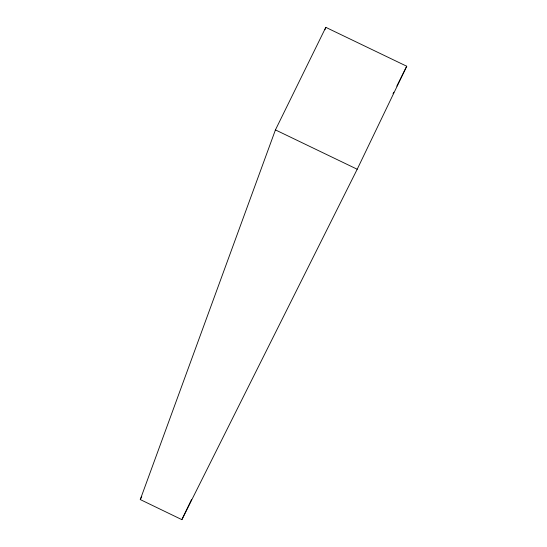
<?xml version="1.0" encoding="UTF-8"?>
<svg xmlns="http://www.w3.org/2000/svg" width="547" height="547" viewBox="0 0 547 547"><rect width="100%" height="100%" fill="white"/><g stroke="black" fill="none" stroke-linecap="round" stroke-linejoin="round"><path stroke-width="0.82" d="M140.271 499.561L275.435 129.899L325.821 27.35L406.729 66.242L357.205 169.249L181.864 519.65L140.271 499.561L141.762 496.491M324.911 29.743L325.821 27.35M181.864 519.65L191.498 499.643M393.033 93.742L393.799 92.211M396.842 86.105L406.729 66.242M275.435 129.899L357.205 169.249"/></g></svg>
